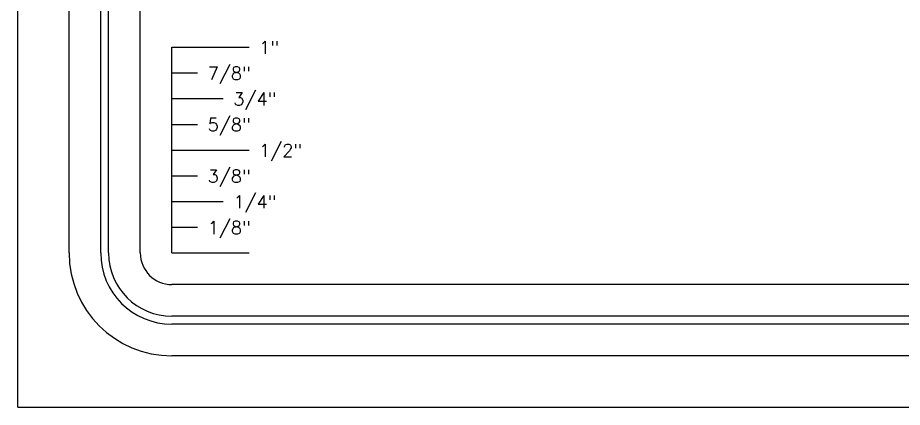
# Model space of a CAD drawing. Extents: x 0 to 22, y 0 to 17.
# Drawn here: x 0 to 4.302, y 0 to 1.893 of the extents above; entities that cross this region are included whole.
import ezdxf

# ---------------------------------------------------------------- set-up
doc = ezdxf.new("R2010")
doc.units = 0
doc.layers.get('0').update_dxf_attribs({"linetype": 'CONTINUOUS'})
doc.layers.add('FORM', color=5, linetype='CONTINUOUS')
doc.styles.get("Standard").update_dxf_attribs({"font": 'simplex.shx'})

msp = doc.modelspace()

# ---------------------------------------------------------------- linework, layer by layer
for p, q in [((0, 0), (0, 17)), ((0.75, 0.75), (0.75, 1.75)), ((0.75, 1.75), (1.125, 1.75)), ((0.75, 1.625), (0.875, 1.625)), ((0.75, 1.5), (1, 1.5)), ((0.75, 1.375), (0.875, 1.375)), ((0.75, 1.25), (1.125, 1.25)), ((0.75, 1.125), (0.875, 1.125)), ((0.75, 1), (1, 1)), ((0.75, 0.875), (0.875, 0.875)), ((0.75, 0.75), (1.125, 0.75)), ((0, 0), (22, 0))]:
    msp.add_line(p, q)
at = {"layer": 'FORM'}
for p, q in [((0.25, 0.75), (0.25, 15.1538)), ((0.4038, 0.75), (0.4038, 15.1538)), ((0.4423, 0.75), (0.4423, 15.1538)), ((0.5962, 0.75), (0.5962, 15.1538)), ((21.25, 0.5962), (0.75, 0.5962)), ((21.25, 0.4423), (0.75, 0.4423)), ((21.25, 0.4038), (0.75, 0.4038)), ((21.25, 0.25), (0.75, 0.25))]:
    msp.add_line(p, q, dxfattribs=at)
for radius in [0.5, 0.3462, 0.3077, 0.1538]:
    msp.add_arc((0.75, 0.75), radius, 180, 270, dxfattribs=at)

# ---------------------------------------------------------------- texts
for s, p in [('1"', (1.1743, 1.717)), ('7/8"', (0.9243, 1.592)), ('3/4"', (1.0493, 1.467)), ('5/8"', (0.9243, 1.342)), ('1/2"', (1.1743, 1.217)), ('3/8"', (0.9243, 1.092)), ('1/4"', (1.0493, 0.967)), ('1/8"', (0.9243, 0.842))]:
    msp.add_text(s, height=0.0625).set_placement(p)

doc.saveas('drawing.dxf')
